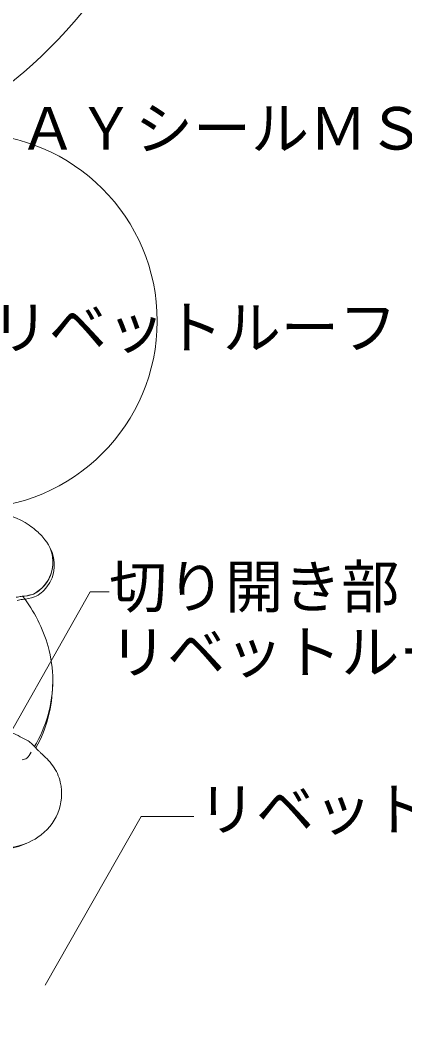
# Model space of a CAD drawing. Units: millimetres, scale not verified. Extents: x -456 to 6516, y -3162 to 3338.
# Drawn here: x 43.8 to 123.3, y -228.4 to -20.3 of the extents above; entities that cross this region are included whole.
import ezdxf
from ezdxf.enums import TextEntityAlignment as Align

# ---------------------------------------------------------------- set-up
doc = ezdxf.new("R2010")
doc.units = ezdxf.units.MM
doc.header["$LTSCALE"] = 3
doc.layers.add('0-0_レイヤー 2', color=7, linetype='Continuous')
doc.layers.add('0-1_レイヤー 1', color=7, linetype='Continuous', lineweight=18)
doc.styles.add('ＭＳ ゴシック', font='')
doc.styles.get('ＭＳ ゴシック').set_extended_font_data('MS Gothic')

# ---------------------------------------------------------------- blocks, each defined once
blk = doc.blocks.new('AIGNBL02020063')
at = {"layer": '0-1_レイヤー 1'}
blk.add_circle((1047.329, 1414.595), 102.625, dxfattribs=at)
blk = doc.blocks.new('AIGNBL02020065')
at = {"layer": '0-1_レイヤー 1'}
for centre, radius in [((4336.329, 1456.061), 3249.507), ((1103.358, 1285.579), 38.73)]:
    blk.add_circle(centre, radius, dxfattribs=at)

msp = doc.modelspace()

# ---------------------------------------------------------------- linework, layer by layer
at = {"layer": '0-1_レイヤー 1'}
for points in [[(35.98, -177.836), (58.3, -138.416), (62.2, -138.416)], [(49, -219.716), (68.86, -184.856), (79.72, -184.856)]]:
    msp.add_lwpolyline(points, dxfattribs=at)
for centre, radius, start, end in [((37.699, -136.162), 13.998, 55.13931, 87.8252), ((35.01, -139.927), 18.625, 49.94217, 54.97194), ((38.738, -135.604), 12.917, 37.83001, 50.25741), ((43.13, -132.344), 7.45, 322.37615, 38.7436), ((43.178, -132.289), 7.413, 296.96835, 23.81477), ((43.474, -132.901), 7.421, 322.25886, 29.06635), ((43.721, -132.843), 6.677, 294.97959, 322.67597), ((44.971, -147.934), 8.589, 96.11385, 103.42964), ((41.214, -115.459), 24.111, 276.18181, 280.50598), ((43.779, -131.568), 7.831, 272.02772, 290.64537), ((18.895, -158.753), 32.004, 16.33806, 37.39667), ((44.705, -134.312), 4.937, 280.56087, 291.81754), ((44.07, -133.487), 6.591, 294.27418, 323.11086), ((45.519, -149.766), 9.815, 96.98154, 103.7865), ((43.851, -131.85), 8.188, 273.32502, 290.96015), ((24.205, -156.777), 26.355, 0.13259, 15.4638), ((23.62, -156.654), 26.94, 329.03234, 359.86805), ((23.538, -157.553), 26.962, 330.82708, 359.86699), ((35.269, -185.091), 18.779, 62.82256, 68.86449), ((19.031, -216.355), 54.008, 60.70122, 62.64648), ((42.384, -173.965), 5.625, 46.13592, 56.85113), ((27.334, -189.532), 27.277, 41.97125, 46.00079), ((43.194, -170.46), 3.083, 310.06055, 338.38729), ((65.104, -154.226), 24.435, 224.29367, 225.70633), ((37.067, -184.536), 16.875, 36.87461, 49.43866), ((44.217, -171.615), 1.542, 271.6165, 308.59008), ((42.513, -180.17), 9.901, 13.99114, 35.5721), ((41.562, -180.122), 10.816, 303.22565, 12.52794), ((40.074, -178.168), 13.267, 280.28306, 303.97604), ((38.14, -174.767), 17.14, 269.55778, 294.39725), ((39.121, -175.187), 16.367, 267.55353, 291.87917)]:
    msp.add_arc(centre, radius, start, end, dxfattribs=at)

# ---------------------------------------------------------------- block references
for name in ['AIGNBL02020065', 'AIGNBL02020063']:
    msp.add_blockref(name, (-1069.94, -1368.056), dxfattribs=at)

# ---------------------------------------------------------------- texts
at = {"layer": '0-0_レイヤー 2', "style": 'ＭＳ ゴシック'}
for s, p in [('ＡＹシールＭＳ-1', (43.54, -49.676)), ('リベットルーフ', (37.72, -90.836)), ('切り開き部', (62.2, -144.416)), ('リベットルーフ増し貼り', (62.2, -157.916)), ('リベットルーフ', (80.572, -190.412))]:
    msp.add_text(s, height=8.798, dxfattribs=at).set_placement(p, align=Align.BOTTOM_LEFT)

doc.saveas('drawing.dxf')
